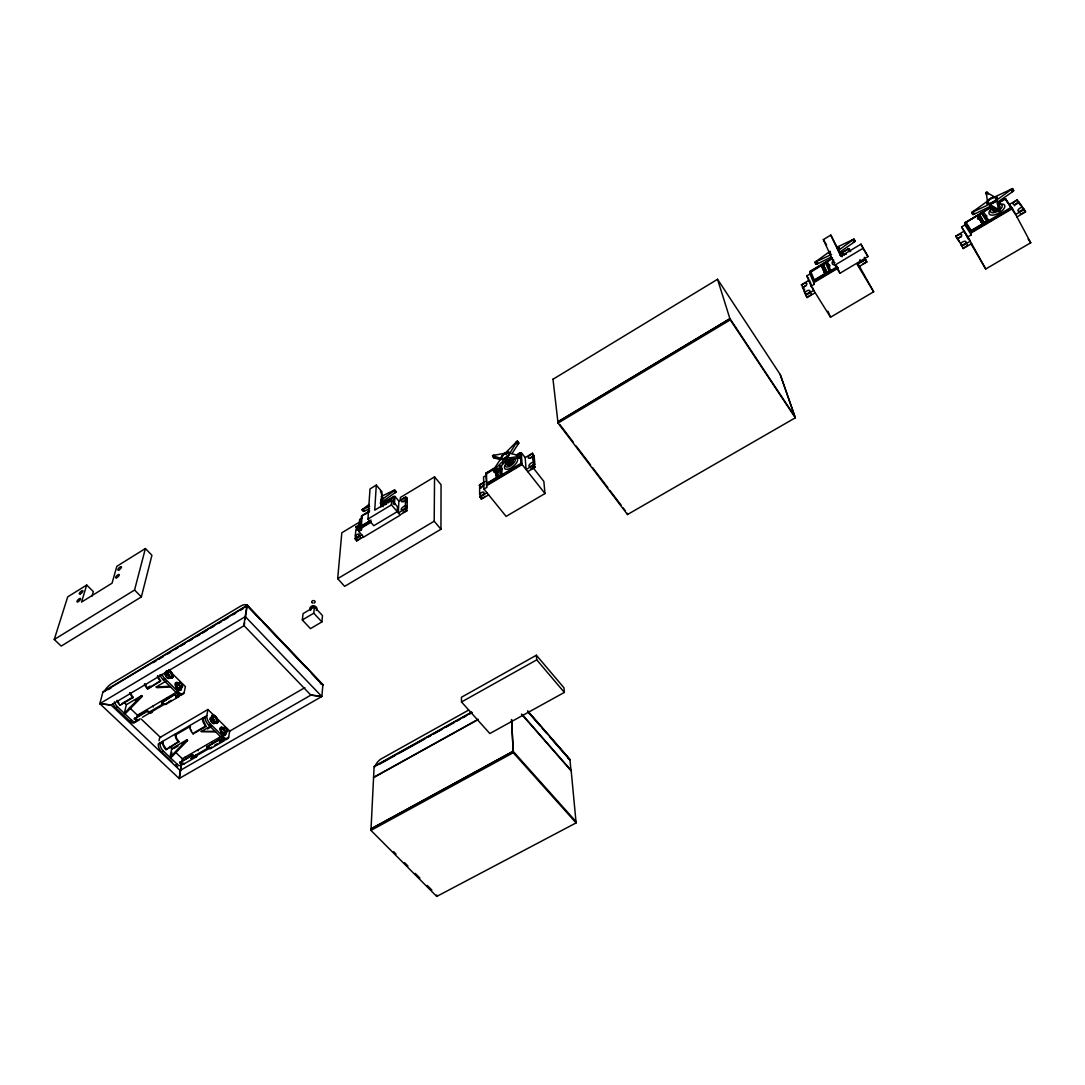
<?xml version="1.0" encoding="UTF-8"?>
<svg xmlns="http://www.w3.org/2000/svg" width="1085" height="1085" viewBox="0 0 1085 1085"><rect width="100%" height="100%" fill="white"/><g stroke="black" fill="none" stroke-linecap="round" stroke-linejoin="round"><path stroke-width="1.5" d="M360.22 521.682L341.816 532.776L337.679 578.644L344.637 586.348L440.958 529.249L441.052 484.724L434.556 476.871L400.406 497.459L400.284 500.727M522.699 715.083L571.158 770.445L576.108 822.905L436.74 896.427L436.74 895.003M824.003 269.853L823.976 270.626M823.895 269.677L823.596 270.287L825.59 269.283M440.958 529.249L434.19 521.22L434.556 476.871M496.238 470.198L497.852 469.154M496.455 471.324L497.717 468.991L496.238 470.049M823.569 264.645L821.562 265.323M391.671 499.927L397.435 506.695L397.232 511.645L373.783 525.723L367.964 519.023L369.999 488.942L376.292 485.117L374.732 510.153L391.671 499.927L391.441 504.878L400.026 514.914L406.929 510.777L405.071 508.2A2.835 1.194 -40 0 1 401.816 510.153A2.835 1.194 -40 0 1 401.898 508.038A2.835 1.194 -40 0 1 405.153 506.085L407.024 508.092L407.241 501.514L405.37 499.873A2.807 1.166 -39.9 0 1 402.142 501.812A2.807 1.166 -39.9 0 1 402.209 499.737A2.807 1.166 -39.9 0 1 405.437 497.784L407.295 499.792L405.668 496.93L398.846 501.053L398.358 512.947L405.261 508.811L405.302 507.889M405.356 506.125L405.587 499.561M405.641 497.839L405.668 496.93M394.492 504.579L394.859 496.36L383.385 503.277M393.353 504.064L393.706 496.442L394.832 496.944M436.74 896.427L370.961 830.391L374.122 766.403L471.622 712.113M381.093 506.817L381.947 491.749L376.292 485.117M359.881 535.99A2.807 1.166 -40.8 0 0 357.128 537.862L355.432 535.949A2.821 1.166 -40.8 0 1 358.633 534.023A2.821 1.166 -40.8 0 1 358.47 536.18A2.821 1.166 -40.8 0 1 355.27 538.092L356.694 540.9L363.502 536.831L358.742 531.419L361.481 529.778L361.807 525.262M497.662 469.805L496.998 470.253L497.676 469.412M361.481 529.778L360.735 526.673L361.522 515.863L369.659 510.954M356.694 540.9L355.08 538.038M355.948 526.89L357.548 529.724L355.948 526.89L359.976 524.462M358.742 531.419L359.65 519.376L362.349 517.748M355.215 536.261L355.934 529.616A2.794 1.153 -40.7 0 0 358.077 528.707A2.794 1.153 -40.7 0 0 359.745 526.686M823.854 267.29L823.203 266.964L824.383 266.49M181.276 764.491L179.161 778.542L321.892 696.448L322.869 684.743L246.973 605.037L243.84 625.421L310.852 695.092L321.757 696.448L245.101 616.402M321.879 621.922L322.503 615.602L314.447 606.895L303.054 613.635L302.322 619.955L310.459 628.649L321.879 621.922L313.768 613.188L314.447 606.895M206.001 726.435A6.537 3.133 59.4 0 1 202.515 718.134L206.001 726.435L193.171 733.894A6.524 3.187 59.3 0 1 189.699 725.607L190.431 727.886M190.417 726.299L175.973 734.708L176.516 738.166L178.876 741.652M181.48 764.613L179.337 778.664L99.82 703.677L102.966 691.823L247.299 605.254L245.047 619.562M497.011 475.854C496.496 478.756 494.217 472.056 497.744 469.547M165.991 749.681L178.835 741.597L165.991 749.681A6.496 3.282 59.3 0 1 162.574 741.421L163.279 743.686M244.627 622.573L244.22 625.597L111.063 705.033L99.82 703.677L245.454 616.551M495.072 471.446L497.595 469.669M496.103 471.717L495.248 471.229M496.265 475.04L496.876 474.837M496.021 471.514C497.527 469.751 495.289 470.334 496.713 471.324M203.22 718.826L205.784 717.334L205.079 716.642A6.537 3.133 59.4 0 0 208.578 724.943L222.127 738.207A6.496 3.092 59.7 0 0 226.982 738.139L228.677 737.163L229.681 730.965L215.929 717.402M223.727 738.939L222.669 740.336L219.672 738.993L219.563 739.699A6.496 3.106 59.7 0 0 224.419 739.617M211.684 746.968A6.483 3.146 59.7 0 1 206.774 747.077L219.672 738.993M496.55 475.813L498.151 474.85L496.293 476.925M228.677 737.163A6.51 3.092 59.7 0 1 223.835 737.23L210.3 723.939A6.551 3.119 59.4 0 1 206.801 715.639L207.913 709.495L213.637 715.137M496.821 471.283L497.567 471.039L496.577 471.161C494.733 473.616 498.585 471.649 497.662 471.88C493.675 474.186 498.869 472.531 497.554 472.938M986.658 215.874L985.845 215.657M497.798 469.29L497.866 469.724M193.171 733.894L192.845 732.714M980.976 221.815L983.159 220.526L981.722 222.099M981.003 221.706L983.159 220.526L981.138 221.91M504.647 461.356L507.631 465.112L508.973 465.275L512.663 462.658L513.273 461.098L511.713 460.42M977.978 217.149C975.374 222.845 985.777 213.962 979.565 219.645M181.792 761.792L182.375 758.768L221.652 736.091M184.355 763.46A6.456 3.241 59.7 0 1 179.69 762.701L192.479 754.699L192.343 755.404A6.469 3.201 59.7 0 0 197.321 755.241C196.629 754.712 193.984 757.452 192.425 754.658M171.85 752.203L170.684 758.008L187.556 740.526L186.851 739.848L171.742 748.636L169.979 757.344L186.851 739.848M159.997 674.667A6.686 3.255 58.1 0 0 163.143 679.698L177.235 693.518A6.646 3.214 58.5 0 0 182.416 693.668L184.138 692.65L185.372 686.547L169.884 671.262M174.793 694.359L161.706 702.687L174.793 694.359L177.56 695.865L179.12 694.495M159.034 740.757L159.685 737.651L207.913 709.495M496.116 474.511C500.945 472.952 494.231 475.705 497.147 476.017M498.015 474.688L498.151 476.03L496.645 475.474M496.699 473.25L496.36 471.989M498.001 472.029C491.193 473.969 502.016 468.544 496.076 472.287M144.413 683.943A6.673 3.309 58 0 0 147.56 688.961L160.539 681.244L157.881 675.738M147.56 688.961L160.689 680.566M136.751 718.202L137.442 715.218L177.167 691.755M139.273 719.816A6.591 3.363 58.3 0 1 134.323 718.853L147.275 710.607L147.126 711.299A6.605 3.323 58.4 0 0 152.429 711.367C151.642 710.851 148.794 713.374 147.234 710.553M978.548 218.099L980.542 216.946L978.887 218.627M982.061 218.994C981.518 216.986 977.938 221.842 979.741 217.787C982.21 216.607 979.416 217.203 980.053 217.841M116.936 700.313A6.632 3.404 57.9 0 0 120.069 705.304L132.926 697.669L130.471 692.813M496.51 475.149C500.293 473.168 494.557 475.555 496.537 473.616M141.674 695.593L126.389 704.667L124.287 713.265L141.674 695.593L142.406 696.299L125.033 713.957M496.564 473.128L498.029 472.558M983.417 221.299L981.464 222.344L981.803 221.53M120.069 705.304L120.245 704.613M211.738 716.141L212.443 716.873A3.54 1.682 59.4 0 0 213.609 720.657L214.382 721.227A3.54 1.682 59.4 0 0 216.946 721.959L217.366 722.963A4.638 2.211 59.4 0 1 214.003 722L213.813 720.535A3.54 1.682 59.4 0 1 212.646 716.751L211.738 716.141A4.638 2.211 59.4 0 0 213.27 721.105L213.474 720.982A4.638 2.211 59.4 0 1 211.955 716.005M217.854 722.23L217.163 721.498A3.54 1.682 59.4 0 0 215.996 717.714L215.21 717.158A3.54 1.682 59.4 0 0 212.646 716.412L212.226 715.408A4.638 2.211 59.4 0 1 215.59 716.385L215.779 717.836A3.54 1.682 59.4 0 1 216.946 721.62L217.854 722.23A4.638 2.211 59.4 0 0 216.322 717.28L216.118 717.402A4.638 2.211 59.4 0 1 217.637 722.352M86.705 585.046L67.704 596.872L54.25 639.485L61.194 646.09L141.362 596.899L151.927 555.249L145.39 548.535L116.827 566.302L112.067 583.174L81.551 602.08L86.705 585.046L93.337 591.596L91.967 596.248M54.25 639.485L134.554 590.05L145.39 548.535M824.668 270.992C823.122 266.91 821.603 267.656 823.691 268.456L824.329 267.615L823.691 268.456M823.922 265.391C818.497 270.504 825.685 260.563 822.444 267.724M381.147 506.573L382.571 501.69L396.351 491.681L394.384 490.067L381.472 496.36M824.424 272.294L824.044 271.575L825.536 272.037C827.76 269.65 824.112 272.416 826.702 271.942M380.279 503.345L381.228 500.104L395.021 490.081M979.836 217.488L980.528 216.905M168.745 676.755L169.151 675.996A3.621 1.75 58.1 0 0 171.864 676.837L172.298 677.867A4.747 2.292 58.1 0 1 168.745 676.755L168.568 675.277A3.621 1.75 58.1 0 1 167.415 671.466L166.697 670.693A4.747 2.292 58.1 0 0 168.189 675.697L167.972 675.833A4.747 2.292 58.1 0 1 166.48 670.828L167.198 671.588A3.621 1.75 58.1 0 0 168.351 675.413L168.934 676.118A3.621 1.75 58.1 0 0 171.647 676.972L172.298 677.867M168.934 669.987A4.747 2.292 58.1 0 1 170.562 671.235L170.738 672.714A3.621 1.75 58.1 0 1 171.891 676.525L172.827 677.148A4.747 2.292 58.1 0 0 171.335 672.171L171.118 672.293A4.747 2.292 58.1 0 1 172.61 677.284M170.562 671.235L170.155 672.008A3.621 1.75 58.1 0 0 168.907 671.045M817.995 263.126L817.019 263.777L817.33 263.113M979.05 215.237C974.628 217.244 980.216 215.617 979.511 215.155M983.335 221.435L983.675 222.181C982.847 222.14 985.072 220.825 982.996 222.398L982.088 223.51L983.986 221.91M981.396 222.14L983.756 221.53M998.932 208.862L999.76 206.598L997.617 203.261M997.942 209.69L994.389 211.087L992.951 210.626L993.114 209.215M824.274 266.747L823.61 267.33M826.58 271.426L824.79 273.203L825.712 272.077M502.097 469.222L500.497 469.52M496.333 474.932L496.618 474.131L496.998 474.999M822.986 269.175C826.892 267.032 822.05 267.629 823.542 269.907M978.263 217.678L980.392 216.457L980.65 217.19M981.952 219.59L981.03 220.987M977.504 216.403L979.348 215.183L978.561 216.091M1024.85 211.453L1023.548 208.985A3.323 1.492 -29.2 0 1 1019.507 211.358A3.323 1.492 -29.2 0 1 1018.259 209.636A3.323 1.492 -29.2 0 1 1022.301 207.262L1023.603 209.73A3.323 1.492 -29.1 0 0 1019.574 212.104M1019.941 204.658L1018.639 202.203A3.296 1.465 -29.3 0 1 1014.638 204.577A3.296 1.465 -29.3 0 1 1013.417 202.881A3.296 1.465 -29.3 0 1 1017.418 200.508L1017.255 199.776L1008.779 204.78M824.736 268.47L823.515 269.283M823.42 270.029L825.712 269.473L825.346 268.877M167.66 671.018L167.198 671.588L167.66 671.018A3.621 1.75 58.1 0 1 170.372 671.873L170.955 672.578A3.621 1.75 58.1 0 1 172.108 676.389L172.827 677.148M824.044 266.137C824.912 267.466 823.976 265.16 822.362 267.168M986.577 216.023L982.929 211.738M957.472 239.31L957.635 239.012A3.228 1.465 -30.2 0 1 961.568 236.693M1011.627 191.489L1012.576 191.448M864.311 257.321L866.291 261.512A3.187 1.411 -31.9 0 1 863.09 263.682M982.237 219.238C984.041 219.495 977.504 221.381 981.545 219.089M980.569 220.892L981.084 221.598M810.142 292.624A3.133 1.397 -32.9 0 0 806.345 294.889L804.88 292.57A3.133 1.397 -32.9 0 1 808.691 290.305A3.133 1.397 -32.9 0 1 809.437 292.15A3.133 1.397 -32.9 0 1 805.64 294.415L807.118 297.548L815.201 292.733M811.254 284.473L809.396 280.038L801.408 284.812L803.375 287.606M826.472 271.589L825.699 271.793L826.458 271.236M382.137 503.535L383.385 501.867L385.406 504.227M823.434 269.772L825.115 268.375M824.003 271.426L823.868 270.368M517.409 440.958L509.814 453.218L518.454 455.442L519.796 457.748L506.858 460.203L494.557 472.531L493.2 470.239L500.958 458.426L492.522 455.605L505.23 453.15L517.409 440.958L518.752 443.236L511.971 453.611M527.73 471.636L535.122 467.242L533.196 464.543A2.957 1.316 -38.1 0 1 529.711 466.618A2.957 1.316 -38.1 0 1 529.534 464.502A2.957 1.316 -38.1 0 1 533.02 462.427L534.647 464.516A2.957 1.316 -38.1 0 0 530.809 467.12M535.041 466.319L534.837 466.645A2.957 1.316 -38.1 0 1 530.931 468.625M534.891 464.556L534.322 457.951L532.477 456.188A2.929 1.288 -38.1 0 1 529.032 458.25A2.929 1.288 -38.1 0 1 528.856 456.161A2.929 1.288 -38.1 0 1 532.301 454.1L533.928 456.175A2.929 1.288 -38.1 0 0 530.484 458.236M534.322 457.951L534.105 458.263A2.929 1.288 -38.1 0 1 533.047 459.308M501.989 469.371L501.297 465.587M481.998 495.56A2.929 1.288 -39 0 0 481.509 496.103L479.841 494.055A2.929 1.288 -39 0 1 483.259 492.02A2.929 1.288 -39 0 1 483.34 494.19A2.929 1.288 -39 0 1 479.923 496.225L481.387 499.168L488.657 494.841M480.994 487.911L479.556 485.565A2.916 1.275 -38.9 0 1 482.947 483.544A2.916 1.275 -38.9 0 1 483.028 485.673A2.916 1.275 -38.9 0 1 479.624 487.694L479.624 494.38M498.151 476.03L497.323 475.732L498.042 475.203M494.475 457.3L495.18 457.3M989.479 204.251L998.051 209.256L998.62 208.442L996.735 200.006L1012.63 188.573L1013.675 190.58L1013.105 191.38L997.793 202L999.692 210.449L999.109 211.263L990.537 206.245L989.479 204.251A5.94 2.59 -29.3 0 1 989.289 199.342A5.94 2.59 -29.3 0 1 997.4 198.27A5.94 2.59 -29.3 0 1 989.493 204.251L971.617 212.579L972.675 214.559L973.706 214.437L990.537 206.245M406.97 509.855L406.739 510.153A2.835 1.194 -40 0 1 403.132 512.025M407.241 501.514L407.024 501.826A2.807 1.166 -39.9 0 1 406.536 502.341M971.617 212.579L987.391 201.227L986.197 192.167L994.633 196.982L1012.63 188.573M355.88 527.812L356.097 527.5A2.794 1.153 -40.7 0 1 359.596 525.683M357.548 529.724L357.779 529.412A2.794 1.153 -40.7 0 1 359.393 528.029M364.953 510.533L364.357 510.492M838.556 250.282L854.058 239.08L855.197 241.019L854.587 241.833L839.709 252.208L838.556 250.282A5.723 2.441 -32 0 0 837.077 247.122L854.058 239.08M831.3 257.036L816.829 264.17L815.906 264.279L814.754 262.367L830.147 251.245M815.906 264.279L816.517 263.465M979.05 218.627L979.877 218.668M502.355 459.565L503.033 458.724M507.726 452.933L508.404 452.092M823.434 268.171L823.095 268.212M824.18 266.869L823.488 266.978M369.592 508.648L363.882 511.415L361.929 509.801L369.117 504.43M363.272 511.388L363.95 510.587M979.294 219.238L980.108 219.021L979.402 218.614M823.42 267.263L822.647 268.415M973.76 213.691L974.845 213.297L973.869 214.03M824.098 271.548L826.173 270.396L824.329 271.996M822.403 267.859L823.203 266.964M511.062 462.861L510.384 463.444M502.138 469.371L500.551 470.361M982.983 222.099L983.417 221.137L983.932 222.208M983.078 222.289L984.109 222.045M982.59 222.262L982.074 223.103L982.684 222.167M978.846 216.091L979.24 215.047M825.441 272.132L824.709 272.796M493.227 470.836L505.542 458.521L517.491 456.636L518.454 455.442M497.323 475.732L498.11 475.352M496.781 476.586L498.042 475.935L497.798 475.027M980.108 215.915L977.91 217.176M978.833 216.81L979.592 216.159M980.094 215.901L977.788 216.702L980.216 216.105L978.372 217.868L978.507 216.552L977.721 216.891M980.867 218.085L979.904 218.424L980.962 218.275M981.789 222.886L980.013 218.831M982.006 221.638L982.657 220.784L981.694 221.137M981.64 221.964L981.898 221.733M822.688 266.259L823.434 265.608L822.118 266.937M823.474 269.487L823.474 268.361L822.796 268.755M824.966 272.891L824.722 271.182M824.831 271.101L825.685 270.626L824.79 270.952M824.329 271.779C825.387 269.975 822.254 271.521 824.844 273.162M986.618 216.186L984.949 217.122M496.699 471.514L497.432 470.876M496.374 469.791L497.866 468.489M501.962 469.561L501.799 474.782M822.457 267.561L824.207 266.49L823.596 267.168M978.955 218.41L979.796 219.875L981.789 218.587M508.973 465.275L505.99 461.518L508.933 459.755L511.917 463.526M822.525 265.459L823.488 264.577L821.765 265.377M821.63 266.11L823.556 265.798M822.81 268.497L821.765 266.408L824.03 265.54M853.38 241.792L854.193 241.616L853.475 242.321M824.234 266.137L822.213 267.208M552.97 379.262L717.565 279.279M384.158 502.206L393.706 496.442M368.968 511.754L362.092 515.904L361.346 525.927L371.07 520.081M366.188 513.666L369.049 511.93M830.812 235.092L840.726 256.263L860.961 244.139L867.973 256.562L839.966 273.257L834.975 265.093L823.339 239.595L830.812 235.092L842.109 256.806M367.964 519.023L391.441 504.878M360.735 526.673L370.31 520.909M361.047 527.676L371.178 521.573M361.007 528.286L371.138 522.183M354.998 538.974L361.807 534.891M103.102 692.135L247.461 605.525L323.086 684.893M108.31 689.558L111.199 687.822M153.229 662.61L156.131 660.873M159.034 659.137L163.374 656.52M167.727 653.916L170.616 652.18M174.97 649.576L177.872 647.826M180.761 646.09L185.115 643.486M189.455 640.882L192.357 639.133M196.71 636.529L199.599 634.793M202.502 633.057L206.855 630.453M211.195 627.835L214.098 626.099M218.438 623.495L221.34 621.759M224.242 620.01L228.582 617.406M232.936 614.802L235.825 613.066M240.178 610.448L243.081 608.712M363.177 537.373L399.7 515.47M557.771 421.862L729.947 318.637L794.925 416.654L780.183 374.474L717.524 279.252L730.286 319.872L795.319 417.806L627.496 514.521L558.029 423.096L552.984 379.085M557.893 421.916L729.947 318.787M831.503 259.125L809.966 272.66L809.817 271.481L832.588 257.823M841.011 252.778L848.904 248.696L841.648 253.036M558.029 423.096L730.286 319.872M858.71 264.971L873.669 291.797L830.513 317.24L811.105 286.182L806.779 275.861L809.98 273.935L809.749 272.159M827.787 266.042L829.577 265.011M828.113 266.761C832.019 263.316 827.502 267.466 831.096 270.368M823.488 270.246L825.129 269.365M532.816 467.35L543.856 481.442L544.982 493.553L506.125 516.406L483.991 489.091L486.907 487.355L485.755 473.223L495.886 467.16M502.558 463.173L505.257 461.559L508.173 465.343M516.094 455.076L520.149 452.648L521.288 453.191M495.655 467.703L486.392 473.236L486.799 483.327L500.158 475.352L499.629 465.329M485.755 473.223L486.026 474.281L494.462 468.625M517.016 455.13L519.837 453.449M834.975 265.093L863.05 248.316L860.961 244.139M825.699 271.793L826.811 271.955L826.255 270.789L826.661 271.616M811.105 286.182L814.347 284.256L813.736 280.73L836.779 266.964M813.899 281.937L837.946 267.561M814.116 282.453L838.19 268.076M496.387 473.887L497.717 472.911M485.063 481.523L479.312 484.954L479.339 485.877M533.413 464.231L533.481 465.153L526.089 469.547L525.167 457.599L532.477 453.232L534.173 456.215M381.635 498.056L382.571 497.513M486.175 484.1L520.936 463.376L522.088 463.919L486.46 485.158M805.653 295.215L813.736 290.4L812.502 287.444M859.754 261.01A3.187 1.411 -31.9 0 0 862.019 261.173A3.187 1.411 -31.9 0 0 864.867 259.125L865.437 259.6L857.204 264.496L873.669 291.797M486.487 485.768L522.143 464.529L521.248 452.608L525.167 457.599M145.105 684.106L147.234 687.781L150.123 686.059M121.669 703.758L133.089 696.977M112.948 703.636A6.632 3.418 57.9 0 0 115.81 707.84L117.505 706.823L131.76 720.359A6.591 3.377 58.3 0 0 137.13 720.386L136.398 719.694M163.143 679.698L164.879 678.667L178.971 692.488A6.646 3.201 58.5 0 0 184.138 692.65M858.642 266.869L866.861 261.987L866.467 261.2M337.679 578.644L434.19 521.22M479.719 497.12L486.989 492.793M829.428 253.673L830.527 253.022A4.435 1.899 -32 0 1 830.391 252.398M838.149 248.506L839.261 247.855M170.576 686.981L156.932 687.673L156.199 686.968L166.046 681.122M135.462 700.422L138.243 698.767M991.554 207.235L964.796 223.09L991.161 206.855M998.024 202.8L1004.9 198.731L1005.985 199.382M997.196 203.899L1005.646 198.894L1012.495 208.551L1030.75 242.769L985.722 268.999L971.089 244.003M997.522 204.387L1000.343 202.719M965.324 233.641L961.581 226.914L964.931 224.934L964.796 223.09M115.81 707.84L130.064 721.362L131.76 720.359M134.323 718.853L147.763 711.028M177.235 693.518L178.971 692.488M302.322 619.955L313.768 613.188M984.502 216.444L985.628 215.766M148.862 712.33L163.32 703.799M176.245 696.177L179.12 694.441M959.425 240.626A3.228 1.465 -30.2 0 1 958.72 240.762L955.668 236.164L963.995 231.241L970.275 241.196L961.839 246.159M981.667 221.367L980.731 221.299M138.297 719.694L135.435 721.376A6.578 3.391 58.3 0 1 130.064 721.362M142.501 717.212L165.503 703.65M168.378 701.954L171.24 700.259M175.539 697.723L180.544 694.78M981.654 222.859L982.698 222.452M1015.736 203.885L1018.557 202.217L1018.72 202.963A3.282 1.478 -29.2 0 0 1015.763 204.265M970.79 232.475L970.695 231.227L1011.057 207.411L1012.156 208.062L970.79 232.475L971.238 234.835L967.847 236.828L961.581 226.914M971.102 232.963L1012.495 208.551M517.721 443.236L518.698 442.653M165.924 704.287L178.835 696.678M1016.971 216.946L1025.556 211.9L1024.24 209.432L1015.655 214.477L1009.647 205.987M963.073 247.787L963.195 248.573L971.617 243.61M986.93 203.614L988.082 202.949M996.044 198.284L997.183 197.606M206.801 715.639L158.369 743.876A6.483 3.296 59.3 0 0 158.708 747.267M163.292 742.099L160.756 743.578L160.051 742.899A6.483 3.296 59.3 0 0 163.455 751.159L177.153 764.166A6.442 3.255 59.7 0 0 182.199 763.962L181.493 763.297M215.59 716.385L215.373 716.507A4.638 2.211 59.4 0 0 212.023 715.53M194.717 732.361L204.699 726.57M160.187 750.264A6.483 3.296 59.3 0 0 161.773 752.136L163.455 751.159M208.578 724.943L210.3 723.939M214.003 722L214.22 721.878A4.638 2.211 59.4 0 0 217.583 722.841M216.946 721.62L216.729 722.081A3.54 1.682 59.4 0 1 214.165 721.349M216.946 721.959L217.366 722.963M215.725 731.941L201.213 731.507L210.951 725.865M173.817 748.501L177.94 746.114M182.063 743.713L187.556 740.526M207.479 728.971L211.643 726.543M229.071 731.493L304.871 687.646M177.153 764.166L175.472 765.128A6.442 3.255 59.7 0 0 177.696 766.58M179.69 762.701L192.94 755.106M206.774 747.077L220.133 739.414M222.127 738.207L223.835 737.23M193.822 756.191L209.554 747.117M220.892 740.567L223.741 738.899M193.7 756.611L196.507 754.997M190.933 758.483L196.331 755.363M219.211 742.167L223.469 739.712M191.299 758.429L196.114 755.648M180.517 764.939L183.351 763.297M193.116 757.669L210.246 747.796M214.518 745.327L217.353 743.7M220.174 742.072L223.008 740.431M183.745 764.084L196.371 756.801M210.761 748.501L223.524 741.15M180.11 770.513L310.961 695.065L321.892 696.448M536.383 655.231L461.437 697.262L461.505 701.981L489.837 733.528L564.363 692.42L563.929 687.741L536.383 655.231L536.736 659.856L564.363 692.42M461.505 701.981L536.736 659.856M468.625 710.105L380.849 759.066A8.544 4.272 -43.9 0 0 375.003 766.702M374.284 766.688L471.799 712.384M379.411 764.247L395.564 755.255M398.493 753.614L424.927 738.899M427.87 737.258L430.799 735.63M433.742 733.989L442.544 729.093M445.487 727.452L454.289 722.542M457.233 720.915L460.162 719.274M463.105 717.633L466.035 716.005M468.978 714.364L471.907 712.736M373.565 777.362L478.2 719.287M373.552 777.62L478.173 719.545M370.948 828.872L513.219 751.186L511.577 719.586M371.029 828.967L513.191 751.349L575.945 821.535M370.961 830.391L513.259 752.719L511.55 719.613M829.076 265.16L826.973 261.187M821.887 266.3L822.538 266.164M814.754 262.367L831.585 254.405M361.929 509.801L369.673 506.37M980.664 220.092L979.958 219.97M980.759 220.282L980.08 220.119M822.552 265.933L823.434 265.608M822.986 268.022L824.912 267.547M826.173 270.396L823.908 270.938M823.434 267.941L824.437 267.805M825.685 270.626L824.844 271.372M978.738 216.688L979.701 216.349M982.034 223.212L977.626 216.702L978.602 216.742M981.803 221.326L982.766 220.974M496.849 474.443L497.73 474.362L496.984 474.606M979.158 218.817L979.158 218.139M822.633 265.16L823.271 264.469M182.877 763.284L182.104 763.311M496.062 471.229L497.852 470.659M1012.63 190.716L1013.675 190.58M854.248 241.128L855.197 241.019M156.199 686.968L169.843 686.262M823.095 269.216L825.265 268.619M201.213 731.507L215.02 731.249M961.364 245.386L961.717 245.386A3.255 1.478 -30.1 0 0 965.691 243.04A3.255 1.478 -30.1 0 0 964.579 241.263A3.255 1.478 -30.1 0 0 960.618 243.596L963.195 248.573M865.735 259.708L865.396 259.708A3.187 1.411 -31.9 0 0 864.731 259.844M502.138 455.768L502.87 455.781M507.902 455.876L508.634 455.876M804.704 292.869L802.656 287.118A3.106 1.37 -33 0 0 806.426 284.867A3.106 1.37 -33 0 0 805.68 283.049A3.106 1.37 -33 0 0 801.923 285.301L801.408 284.812M802.357 287.105L804.121 289.437A3.106 1.383 -32.9 0 0 804.758 289.315M380.455 491.071L382.462 496.577M998.308 206.136L999.204 206.218M99.834 703.65L111.063 705.033L180.313 770.662M407.295 499.792L407.092 499.737A2.807 1.166 -39.9 0 0 403.864 501.677M407.024 508.092L406.821 508.038A2.835 1.194 -40 0 0 403.186 510.52M492.549 456.202L493.851 457.87L500.863 459.742M356.775 539.964L356.965 540.018A2.807 1.166 -40.8 0 0 360.545 537.577M208.727 747.606L206.842 746.331M979.104 218.817C979.755 216.335 978.168 219.373 978.358 217.231M135.95 719.233L134.486 718.161M163.306 703.08L161.814 701.954M992.816 210.002L990.429 205.58L993.507 210.992M180.761 762.755L179.825 761.995M161.773 752.136L172.054 761.887M124.07 702.456L126.389 704.667M129.413 707.556L138.175 715.91M141.009 718.867L160.607 737.556M169.504 746.507L172.434 749.301M175.743 752.461L183.067 759.432M139.979 713.727L140.711 714.418M184.87 757.33L185.576 757.995M152.687 706.213L153.419 706.905M197.443 750.06L198.148 750.739M175.973 734.694L175.255 734.03A6.51 3.241 59.3 0 0 178.699 742.303M211.765 741.787L212.457 742.466M167.171 697.655L167.89 698.36M134.554 590.05L141.362 596.899M393.665 851.671L396.052 854.071M404.488 862.589L407.987 866.088M415.23 873.384L419.936 878.091M427.178 885.401L431.871 890.093M166.127 748.976L163.591 744.92M260.21 619.535L247.421 606.108A10.769 4.299 -42.6 0 0 240.097 606.42L111.172 683.848A9.67 3.648 -44.2 0 0 104.282 691.484M262.543 621.976L306.729 668.333M311.381 673.215L323.018 685.422A10.402 4.706 -43.2 0 0 320.414 683.726M513.259 752.719L576.108 822.905M521.424 714.038L570.995 770.675L569.951 759.554L527.649 711M527.961 711.34L570.113 759.676M527.839 711.814L540.032 725.797M542.256 728.347L546.691 733.433M550.014 737.244L569.978 760.124A9.25 5.249 -41.9 0 0 569.259 759.229M381.228 504.281L383.249 506.641M383.453 500.646L386.477 504.186M383.588 501.161L386.029 503.942L383.317 501.623M382.883 502.694L384.904 505.054M394.859 496.36L398.846 501.053M405.261 508.811L406.929 510.777M362.539 509.841L363.882 511.415M381.228 500.104L382.571 501.69M394.343 490.881L395.672 492.481M479.692 496.17L481.387 499.168M497.622 475.216L498.205 476.003M505.569 461.369L507.631 465.112M510.167 458.046L513.137 461.817M509.692 458.887L512.663 462.658M507.983 460.555L510.967 464.312M506.966 461.166L509.95 464.923M522.143 464.529L544.982 493.553M511.293 458.589L513.273 461.098M533.481 465.153L535.122 467.242M494.217 470.266L495.547 471.948M493.2 470.239L494.557 472.531M492.522 455.605L493.851 457.87M505.23 453.15L506.532 454.846M505.542 458.521L506.858 460.203M518.494 456.053L519.796 457.748M517.491 456.636L518.806 458.331M517.45 441.554L518.752 443.236M559.846 424.533L573.205 442.07M576.162 446.03L590.552 464.909M592.491 467.526L607.898 487.748M609.824 490.366L621.176 505.217M623.088 507.834L625.258 510.587M1018.801 201.905L1022.667 207.249M1023.697 208.673L1024.24 209.432M1020.103 204.36L1023.006 208.374M1025.013 211.141L1025.556 211.9M212.226 715.408L212.863 716.29A3.54 1.682 59.4 0 1 215.427 717.036M1004.9 198.731L1011.057 207.411M1028.132 239.039L1030.75 242.769M986.156 216.552L988.815 220.54M981.803 212.402L987.689 221.204M979.552 215.223L979.511 215.684M965.013 222.344L970.695 231.227M964.931 224.934L971.238 234.835M968.919 239.337L966.22 235.065L968.62 239.568M805.328 294.401L807.118 297.548M118.889 702.999L118.157 701.751M806.779 275.861L808.528 278.642M955.668 236.164L956.305 236.611A3.228 1.451 -30.2 0 1 960.239 234.292A3.228 1.451 -30.2 0 1 961.31 236.055A3.228 1.451 -30.2 0 1 957.39 238.374L961.961 246.01A3.255 1.478 -30.1 0 1 965.921 243.677M826.187 270.992L826.756 271.996M821.331 265.282L822.538 267.507M823.162 264.36L823.474 265.12M823.339 239.595L826.594 244.925M840.102 253.28L841.838 256.128M815.662 262.272L816.829 264.17M848.904 248.696L850.613 251.53M865.437 259.6L866.861 261.987M863.05 248.316L867.973 256.562M853.447 239.893L854.587 241.833M967.847 236.828L985.722 268.999M979.226 214.694L979.619 215.454M980.338 216.498L980.718 217.461M981.884 222.411L982.264 223.198M981.41 221.869L982.156 223.483M993.928 207.927L995.528 210.883M992.002 206.652L994.389 211.087M990.564 206.191L992.951 210.626M998.024 205.038L999.61 208.008M972.635 212.457L973.706 214.437M191.611 731.005L190.987 729.744M997.373 202.163L999.895 207.221M1005.646 198.894L1008.006 203.302M1017.255 199.776L1019.086 202.949M996.993 209.391L998.051 211.399M987.214 192.018L988.259 193.998M985.628 192.954L986.672 194.934M996.735 200.006L997.793 202M998.62 208.442L999.692 210.449M998.051 209.256L999.109 211.263M1012.061 189.373L1013.105 191.38M848.036 248.573L849.487 251.598M836.508 265.703L839.966 273.257M825.902 261.838L830.011 271.019M821.277 265.323L824.79 273.203M827.95 311.205L830.513 317.24M809.817 271.481L813.736 280.73M809.98 273.935L814.347 284.256M802.859 287.118L803.185 287.905M803.809 289.424L805.572 293.75M780.251 374.501L795.319 417.806M361.522 515.863L361.848 516.853M485.999 473.684L486.419 475.257L483.53 476.98L483.991 489.091M627.293 513.286L627.496 514.521M532.477 453.232L532.545 454.14M532.694 455.876L533.264 462.468M520.149 452.648L520.936 463.376M500.321 466.211L500.809 475.366M381.405 496.279A5.099 2.062 -39.6 0 1 381.161 500.022M381.5 497.513A3.96 1.6 -39.6 0 1 381.432 498.571M383.453 500.348A3.947 1.6 -39.6 0 1 384.009 502.179A3.947 1.6 -39.6 0 1 380.971 505.217M383.548 501.297A3.092 1.261 -39.6 0 1 381.649 504.322M385.202 502.762A5.642 2.333 -40.2 0 1 388.321 502.911M386.341 502.301A7.622 3.146 -40.2 0 1 389.99 501.907M830.595 254.405A5.723 2.441 -32 0 1 829.577 252.168M837.186 247.841A4.435 1.899 -32 0 1 838.176 248.926M840.102 251.978A4.435 1.899 -31.9 0 1 840.346 253.524M834.908 262.556A6.334 2.78 -32.3 0 1 834.08 262.272M833.592 261.729A6.334 2.78 -32.3 0 1 833.741 260.02M840.712 254.663A6.334 2.78 -32.3 0 1 844.455 255.219M811.363 293.479A3.133 1.397 -32.9 0 1 807.742 296.625M859.808 260.156A3.187 1.411 -31.9 0 1 860.107 259.627M835.531 264.957A8.558 3.743 -32.3 0 1 833.307 260.102M839.953 255.002A8.558 3.743 -32.3 0 1 846.259 254.31M861.531 262A3.187 1.411 -31.9 0 1 864.013 260.102M803.836 287.077A3.106 1.383 -32.9 0 1 806.494 285.491M991.337 203.383A1.98 0.868 -29.3 0 1 993.534 201.484A1.98 0.868 -29.3 0 1 994.674 202.407M992.3 203.383A1.98 0.868 -29.3 0 1 993.087 202.787M997.698 201.918A4.611 2.021 -29.3 0 1 997.793 204.129M993.168 207.208A4.611 2.021 -29.3 0 1 990.157 205.77M993.385 206.638A3.608 1.573 -29.3 0 1 991.392 206.679M991.053 206.408A3.608 1.573 -29.3 0 1 991.025 205.513M991.337 205.73A3.608 1.573 -29.3 0 1 990.822 205.594M997.739 204.834A6.591 2.943 -29.6 0 1 1002.201 205.607A6.591 2.943 -29.6 0 1 999.448 210.083M998.037 211.046A6.591 2.943 -29.6 0 1 991.324 212.484A6.591 2.943 -29.6 0 1 992.083 208.184M967.413 244.464A3.255 1.478 -30.1 0 1 967.318 244.939M966.586 245.997A3.255 1.478 -30.1 0 1 963.778 247.651M1014.448 205.838A3.282 1.478 -29.2 0 1 1015.167 204.78M998.742 204.509A8.897 3.974 -29.6 0 1 1004.222 208.225A8.897 3.974 -29.6 0 1 992.504 215.169A8.897 3.974 -29.6 0 1 991.134 209.012M1024.403 211.995A3.323 1.492 -29.1 0 1 1020.171 213.84M505.217 458.385A1.777 0.773 -37.8 0 1 507.02 456.432A1.777 0.773 -37.8 0 1 507.997 457.205M507.129 458.155A1.777 0.773 -37.8 0 1 506.749 458.412M506.193 458.25A1.777 0.773 -37.8 0 1 507.224 457.382M511.035 458.494A4.123 1.804 -37.8 0 1 507.671 461.532A4.123 1.804 -37.8 0 1 504.715 461.681M509.964 459.24A3.228 1.411 -37.8 0 1 507.4 461.179M511.428 459.213A5.9 2.577 -38.4 0 1 514.86 461.464A5.9 2.577 -38.4 0 1 507.699 466.97A5.9 2.577 -38.4 0 1 506.763 462.793M485.009 496.238A2.929 1.288 -39 0 1 482.093 498.218M482.581 495.058A2.929 1.288 -39 0 1 483.205 494.638M517.301 458.833A7.948 3.472 -38.4 0 1 514.046 465.682A7.948 3.472 -38.4 0 1 505.759 469.235A7.948 3.472 -38.4 0 1 506.18 463.607M481.211 487.599A2.902 1.275 -38.9 0 1 483.503 485.822M404.42 498.612A2.685 1.126 -39.9 0 1 407.336 498.178A2.685 1.126 -39.9 0 1 404.217 501.27M359.745 535.963A2.699 1.112 -40.7 0 1 359.23 536.438M358.674 536.858A2.699 1.112 -40.7 0 1 357.575 537.414M356.395 536.994A2.699 1.112 -40.7 0 1 356.45 536.6M359.786 528.015A2.672 1.099 -40.6 0 1 358.145 528.978M357.684 529.073A2.672 1.099 -40.6 0 1 357.209 527.744M357.942 526.74A2.672 1.099 -40.6 0 1 358.457 526.266M406.238 505.841A2.712 1.139 -40 0 1 406.672 507.4A2.712 1.139 -40 0 1 403.878 509.624M117.505 706.823A6.632 3.418 57.9 0 1 114.373 701.846M132.926 697.669A6.646 3.363 58 0 1 129.78 692.664M139.667 718.88A6.591 3.363 58.3 0 1 139.504 719.382M166.954 702.795A6.619 3.269 58.4 0 1 161.706 702.687M179.839 695.2A6.632 3.228 58.5 0 1 174.644 695.051M160.539 681.244A6.686 3.255 58.1 0 1 157.393 676.213M164.879 678.667A6.686 3.241 58.1 0 1 162.031 674.409M181.222 687.13A4.435 2.143 58.4 0 1 179.405 690.046A4.435 2.143 58.4 0 1 175.634 684.798A4.435 2.143 58.4 0 1 178.103 682.804M169.721 677.799A3.621 1.75 58.1 0 1 166.466 677.067A3.621 1.75 58.1 0 1 165.286 672.429M166.751 672.334A3.621 1.75 58.1 0 1 169.721 676.443M178.632 687.985A2.211 1.071 58.4 0 1 177.872 687.266M177.289 686.276A2.211 1.071 58.4 0 1 177.384 684.391M178.388 684.594A2.211 1.071 58.4 0 1 179.812 686.574A2.211 1.071 58.4 0 1 179.635 688.202M179.879 687.266A2.875 1.383 58.4 0 1 178.699 689.002A2.875 1.383 58.4 0 1 176.258 685.828A2.875 1.383 58.4 0 1 177.452 684.092M178.442 684.784A2.875 1.383 58.4 0 1 178.916 685.327M180.788 687.388A4.435 2.143 58.4 0 1 178.482 690.046M176.963 688.677A4.435 2.143 58.4 0 1 175.146 684.73M175.146 683.889A4.435 2.143 58.4 0 1 178.442 683.645M169.585 677.42A3.336 1.614 58.1 0 1 166.737 677.176A3.336 1.614 58.1 0 1 165.34 672.795M166.588 672.483A3.336 1.614 58.1 0 1 169.599 676.796M167.443 671.14A3.621 1.75 58.1 0 1 168.324 670.869M172.515 677.745A4.747 2.292 58.1 0 1 168.962 676.633M168.718 670.11A4.747 2.292 58.1 0 1 170.345 671.371M159.739 749.532A6.483 3.296 59.3 0 1 158.993 748.026M225.802 731.738A4.34 2.062 59.7 0 1 223.713 734.518A4.34 2.062 59.7 0 1 220.431 728.469A4.34 2.062 59.7 0 1 224.229 728.835M224.08 732.958A2.17 1.031 59.7 0 1 223.754 732.89M223.035 732.416A2.17 1.031 59.7 0 1 222.683 732.009M221.842 730.069A2.17 1.031 59.7 0 1 222.411 729.066M223.09 729.31A2.17 1.031 59.7 0 1 223.456 729.622M224.12 730.476A2.17 1.031 59.7 0 1 224.649 731.955M224.622 733.04A2.821 1.343 59.7 0 1 221.842 732.239A2.821 1.343 59.7 0 1 221.747 728.74M223.998 735.074A4.34 2.062 59.7 0 1 223.293 734.762M222.547 734.206A4.34 2.062 59.7 0 1 221.828 733.446M221.177 732.538A4.34 2.062 59.7 0 1 220.635 731.548M220.241 730.53A4.34 2.062 59.7 0 1 220.526 727.587M221.028 727.384A4.34 2.062 59.7 0 1 223.09 728.32M225.599 732.945A4.34 2.062 59.7 0 1 224.622 735.128M212.267 717.917A3.269 1.56 59.4 0 1 214.586 722.827A3.269 1.56 59.4 0 1 211.1 721.105A3.269 1.56 59.4 0 1 211.738 717.646M311.897 602.473A1.722 1.288 -1.2 0 1 312.629 600.737A1.722 1.288 -1.2 0 1 314.948 601.266A1.722 1.288 -1.2 0 1 314.216 603.002M312.9 603.097A1.722 1.288 -1.2 0 1 312.154 602.745M310.649 610.34A3.526 2.835 5.1 0 1 311.042 606.529A3.526 2.835 5.1 0 1 315.803 606.664A3.526 2.835 5.1 0 1 316.223 610.502M310.92 609.458A2.726 2.197 5.1 0 1 310.907 607.776M311.775 606.895A2.726 2.197 5.1 0 1 313.063 606.501M313.782 606.529A2.726 2.197 5.1 0 1 315.938 607.925M568.228 758.646A9.25 5.249 -41.9 0 1 568.784 758.903M517.952 455.741L516.975 456.392L517.952 455.741M518.277 457.938L519.254 457.436L518.318 457.829M518.25 443.521L517.301 444.172L518.25 443.521M515.985 442.327L516.935 441.771L516.04 442.232M493.716 469.859L494.665 469.303L493.716 469.859M493.051 455.822L493.987 455.28L493.051 455.822M1011.613 189.251L1010.433 189.848L1011.613 189.251M998.173 208.306L996.993 208.903L998.173 208.306M986.075 192.994L987.214 192.493L986.129 192.886M972.648 211.806L973.774 211.317L972.648 211.806M395.51 492.183L394.628 492.848L395.51 492.183M393.272 491.057L394.167 490.529L393.272 491.057M362.783 509.218L363.624 508.648L362.783 509.218M851.969 240.165L853.068 239.758L851.969 240.165M816.829 261.214L815.744 261.783L816.829 261.214M825.346 262.584L810.658 271.386L814.306 279.971L829.157 271.101L825.346 262.584M981.288 213.148L965.948 222.235L971.224 230.468L986.726 221.313L981.288 213.148M118.997 569.883A2.414 0.827 -42.6 0 0 121.479 566.872A2.414 0.827 -42.6 0 0 118.455 568.459A2.414 0.827 -42.6 0 0 118.997 569.883M78.066 601.7A2.428 0.827 -43.1 0 0 80.602 598.649A2.428 0.827 -43.1 0 0 77.618 600.208A2.428 0.827 -43.1 0 0 78.066 601.7M80.426 593.834A2.401 0.814 -43 0 0 82.935 590.81A2.401 0.814 -43 0 0 79.965 592.369A2.401 0.814 -43 0 0 80.426 593.834M116.773 577.695A2.428 0.841 -42.7 0 0 119.282 574.657A2.428 0.841 -42.7 0 0 116.244 576.243A2.428 0.841 -42.7 0 0 116.773 577.695M989.439 204.156A5.954 2.59 -29.3 0 0 997.346 198.162A5.954 2.59 -29.3 0 0 989.235 199.247A5.954 2.59 -29.3 0 0 989.439 204.156M990.008 203.343A4.611 2.007 -29.3 0 0 996.152 198.691A4.611 2.007 -29.3 0 0 989.859 199.518A4.611 2.007 -29.3 0 0 990.008 203.343M504.335 459.009A5.316 2.306 -37.8 0 0 509.557 452.54A5.316 2.306 -37.8 0 0 502.07 455.7A5.316 2.306 -37.8 0 0 504.335 459.009M504.552 458.277A4.123 1.79 -37.8 0 0 508.607 453.259A4.123 1.79 -37.8 0 0 502.789 455.714A4.123 1.79 -37.8 0 0 504.552 458.277M178.849 684.296A2.875 1.383 58.4 0 0 182.117 687.497A2.875 1.383 58.4 0 0 181.019 683.252A2.875 1.383 58.4 0 0 178.849 684.296M179.283 684.486A2.211 1.071 58.4 0 0 181.792 686.927A2.211 1.071 58.4 0 0 180.924 683.631A2.211 1.071 58.4 0 0 179.283 684.486M167.456 673.324A3.336 1.614 58.1 0 0 171.281 676.918A3.336 1.614 58.1 0 0 169.884 671.94A3.336 1.614 58.1 0 0 167.456 673.324M167.673 673.202A3.336 1.614 58.1 0 0 171.498 676.782A3.336 1.614 58.1 0 0 170.101 671.805A3.336 1.614 58.1 0 0 167.673 673.202M210.341 719.491A3.54 1.682 59.4 0 0 214.247 723.6A3.54 1.682 59.4 0 0 213.067 718.392A3.54 1.682 59.4 0 0 210.341 719.491M223.659 729.134A2.821 1.329 59.7 0 0 226.792 732.212A2.821 1.329 59.7 0 0 225.666 727.981A2.821 1.329 59.7 0 0 223.659 729.134M223.985 728.835A2.17 1.031 59.7 0 0 226.222 731.724A2.17 1.031 59.7 0 0 225.938 728.781A2.17 1.031 59.7 0 0 223.985 728.835M212.579 717.89A3.269 1.56 59.4 0 0 215.996 722.176A3.269 1.56 59.4 0 0 215.495 717.687A3.269 1.56 59.4 0 0 212.579 717.89M212.796 717.768A3.269 1.56 59.4 0 0 216.213 722.054A3.269 1.56 59.4 0 0 215.712 717.565A3.269 1.56 59.4 0 0 212.796 717.768"/></g></svg>
